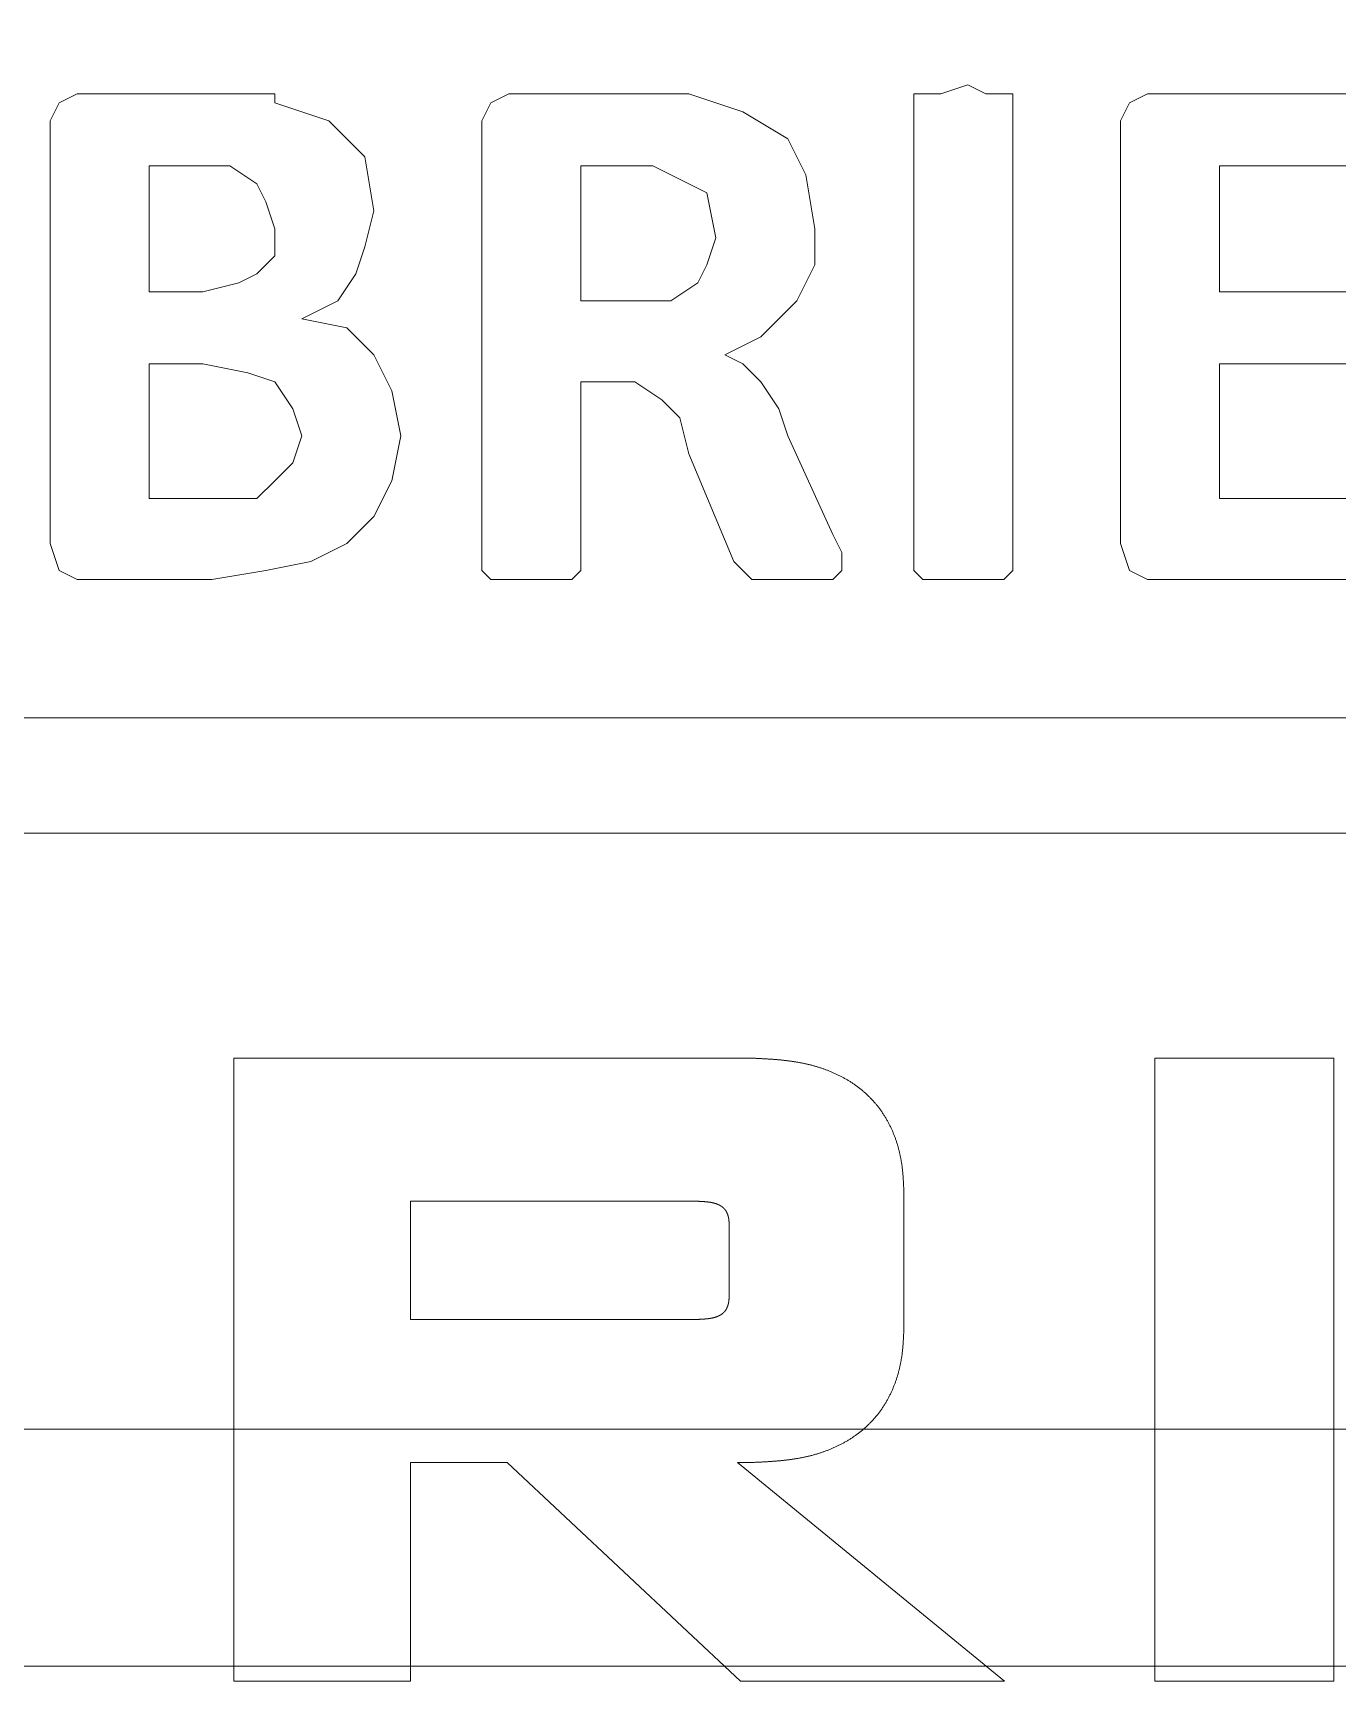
# Model space of a CAD drawing. Header units: millimetres. Extents: x 0 to 85, y -110 to 0.
# Drawn here: x 70.02 to 75.53, y -52.06 to -45.1 of the extents above; entities that cross this region are included whole.
import ezdxf

# ---------------------------------------------------------------- set-up
doc = ezdxf.new("R2010")
doc.units = ezdxf.units.MM
doc.header["$LTSCALE"] = 25.4
doc.layers.add('engraving', color=3, linetype='Continuous', lineweight=5)
doc.layers.add('helper', color=1, linetype='Continuous', lineweight=5)

msp = doc.modelspace()

# ---------------------------------------------------------------- linework, layer by layer
at = {"layer": 'engraving'}
for points in [[(44.5601, -38.3994), (44.5601, -48.4813), (83.4617, -48.4813), (83.4617, -38.3994)], [(45.0475, -38.8868), (45.0475, -47.9938), (82.9742, -47.9938), (82.9742, -38.8868)], [(75.5141, -52.0635), (75.5141, -49.432), (74.7576, -49.432), (74.7576, -52.0635)]]:
    msp.add_lwpolyline(points, close=True, dxfattribs=at)
at = {"layer": 'engraving', "lineweight": 0}
for points in [[(74.1577, -47.3344), (74.1577, -47.3724), (74.1577, -47.3724), (74.1197, -47.4104), (74.1197, -47.4104), (74.0437, -47.4104), (74.0437, -47.4104), (73.9677, -47.4104), (73.9677, -47.4104), (73.8537, -47.4104), (73.8537, -47.4104), (73.7776, -47.4104), (73.7776, -47.4104), (73.7396, -47.3724), (73.7396, -47.3724), (73.7396, -47.3344), (73.7396, -47.3344), (73.7396, -45.3963), (73.7396, -45.3583), (73.7396, -45.3583), (73.7776, -45.3583), (73.7776, -45.3583), (73.8537, -45.3583), (73.8537, -45.3583), (73.9677, -45.3203), (73.9677, -45.3203), (74.0437, -45.3583), (74.0437, -45.3583), (74.1197, -45.3583), (74.1197, -45.3583), (74.1577, -45.3583), (74.1577, -45.3583), (74.1577, -45.3963), (74.1577, -45.3963), (74.1577, -47.3344)], [(70.7374, -45.3583), (70.2054, -45.3583), (70.1294, -45.3963), (70.0914, -45.4723), (70.0914, -47.2584), (70.1294, -47.3724), (70.2054, -47.4104), (70.7754, -47.4104), (71.0034, -47.3724), (71.1934, -47.3344), (71.3455, -47.2584), (71.4595, -47.1444), (71.5355, -46.9924), (71.5735, -46.8024), (71.5355, -46.6124), (71.4595, -46.4604), (71.4595, -46.4604), (71.3455, -46.3464), (71.1554, -46.3084), (71.3075, -46.2323), (71.3835, -46.1183), (71.4215, -46.0043), (71.4595, -45.8523), (71.4215, -45.6243), (71.2694, -45.4723), (71.0414, -45.3963), (71.0414, -45.3583)], [(73.2076, -45.5483), (73.0176, -45.4343), (72.7896, -45.3583), (72.7136, -45.3583), (72.5616, -45.3583), (72.0295, -45.3583), (71.9535, -45.3963), (71.9155, -45.4723), (71.9155, -47.3344), (71.9155, -47.3724), (71.9535, -47.4104), (72.0295, -47.4104), (72.1055, -47.4104), (72.2195, -47.4104), (72.2955, -47.4104), (72.3335, -47.3724), (72.3335, -47.3344), (72.3335, -46.5744), (72.4475, -46.5744), (72.5616, -46.5744), (72.6756, -46.6504), (72.7516, -46.7264), (72.7896, -46.8784), (72.9796, -47.3344), (73.0176, -47.3724), (73.0556, -47.4104), (73.0936, -47.4104), (73.2076, -47.4104), (73.3216, -47.4104), (73.3976, -47.4104), (73.4356, -47.3724), (73.4356, -47.3344), (73.4356, -47.2964), (73.3976, -47.2204), (73.2076, -46.8024), (73.1696, -46.6884), (73.0936, -46.5744), (73.0176, -46.4984), (73.0176, -46.4984), (72.9416, -46.4604), (73.0936, -46.3844), (73.2456, -46.2323), (73.3216, -46.0803), (73.3216, -45.9283), (73.2836, -45.7003)], [(70.6994, -45.6623), (70.8514, -45.6623), (70.9654, -45.7383), (71.0034, -45.8143), (71.0414, -45.9283), (71.0414, -46.0423), (70.9654, -46.1183), (70.8894, -46.1563), (70.7374, -46.1943), (70.5094, -46.1943), (70.5094, -45.6623)], [(72.7136, -46.2323), (72.3335, -46.2323), (72.3335, -45.6623), (72.5235, -45.6623), (72.6376, -45.6623), (72.7136, -45.7003), (72.8656, -45.7763), (72.9036, -45.9663), (72.8656, -46.0803), (72.8276, -46.1563), (72.7136, -46.2323), (72.5616, -46.2323), (72.3335, -46.2323)], [(70.7374, -46.4984), (70.9274, -46.5364), (71.0414, -46.5744), (71.1174, -46.6884), (71.1554, -46.8024), (71.1174, -46.9164), (71.0414, -46.9924), (70.9654, -47.0684), (70.8134, -47.0684), (70.5094, -47.0684), (70.5094, -46.4984)]]:
    msp.add_lwpolyline(points, close=True, dxfattribs=at)
for points in [[(75.7538, -45.3583), (74.7277, -45.3583), (74.6517, -45.3963), (74.6137, -45.4723), (74.6137, -47.2584), (74.6517, -47.3724), (74.7277, -47.4104), (75.7538, -47.4104)], [(75.6398, -46.1943), (75.0317, -46.1943), (75.0317, -45.6623), (75.7538, -45.6623)], [(75.7538, -47.0684), (75.0317, -47.0684), (75.0317, -46.4984), (75.6398, -46.4984)]]:
    msp.add_lwpolyline(points, dxfattribs=at)
at = {"layer": 'engraving'}
for points in [[(70.8673, -49.432), (70.8673, -52.0635), (71.6141, -52.0635), (71.6141, -51.1401), (72.023, -51.1401), (73.0076, -52.0635), (74.1229, -52.0635), (72.9957, -51.1401), (73.0544, -51.1401), (73.0577, -51.14), (73.061, -51.1399), (73.0642, -51.1397), (73.0674, -51.1396), (73.0706, -51.1395), (73.0737, -51.1393), (73.0768, -51.1392), (73.0799, -51.139), (73.083, -51.1389), (73.0861, -51.1388), (73.0891, -51.1386), (73.0921, -51.1385), (73.0951, -51.1383), (73.0981, -51.1382), (73.1011, -51.138), (73.1041, -51.1378), (73.107, -51.1377), (73.1099, -51.1375), (73.1129, -51.1374), (73.1158, -51.1372), (73.1187, -51.137), (73.1217, -51.1368), (73.1246, -51.1366), (73.1275, -51.1365), (73.1304, -51.1363), (73.1333, -51.1361), (73.1363, -51.1359), (73.1392, -51.1357), (73.1421, -51.1355), (73.1451, -51.1352), (73.148, -51.135), (73.151, -51.1348), (73.1539, -51.1346), (73.1569, -51.1343), (73.1599, -51.1341), (73.1628, -51.1338), (73.1658, -51.1336), (73.1688, -51.1333), (73.1718, -51.133), (73.1748, -51.1327), (73.1778, -51.1325), (73.1807, -51.1322), (73.1837, -51.1319), (73.1868, -51.1315), (73.1898, -51.1312), (73.1928, -51.1309), (73.1958, -51.1306), (73.1988, -51.1302), (73.2018, -51.1299), (73.2049, -51.1295), (73.2079, -51.1291), (73.2109, -51.1287), (73.214, -51.1283), (73.217, -51.1279), (73.22, -51.1275), (73.2231, -51.1271), (73.2262, -51.1267), (73.2292, -51.1262), (73.2323, -51.1258), (73.2353, -51.1253), (73.2384, -51.1248), (73.2415, -51.1243), (73.2445, -51.1238), (73.2476, -51.1233), (73.2507, -51.1228), (73.2538, -51.1222), (73.2569, -51.1217), (73.26, -51.1211), (73.2631, -51.1205), (73.2662, -51.1199), (73.2693, -51.1193), (73.2724, -51.1187), (73.2755, -51.118), (73.2786, -51.1174), (73.2817, -51.1167), (73.2848, -51.116), (73.2879, -51.1153), (73.291, -51.1146), (73.2941, -51.1139), (73.2973, -51.1132), (73.3004, -51.1124), (73.3035, -51.1116), (73.3066, -51.1108), (73.3098, -51.11), (73.3129, -51.1092), (73.316, -51.1083), (73.3192, -51.1075), (73.3223, -51.1066), (73.3254, -51.1057), (73.3286, -51.1048), (73.3317, -51.1038), (73.3348, -51.1029), (73.3379, -51.1019), (73.3411, -51.1009), (73.3442, -51.0999), (73.3473, -51.0989), (73.3504, -51.0979), (73.3535, -51.0968), (73.3566, -51.0957), (73.3597, -51.0947), (73.3628, -51.0935), (73.3659, -51.0924), (73.369, -51.0913), (73.3721, -51.0901), (73.3752, -51.0889), (73.3783, -51.0877), (73.3814, -51.0865), (73.3844, -51.0853), (73.3875, -51.084), (73.3906, -51.0827), (73.3936, -51.0815), (73.3967, -51.0801), (73.3998, -51.0788), (73.4028, -51.0775), (73.4058, -51.0761), (73.4089, -51.0747), (73.4119, -51.0733), (73.4149, -51.0719), (73.4179, -51.0704), (73.421, -51.069), (73.424, -51.0675), (73.427, -51.066), (73.43, -51.0645), (73.4329, -51.0629), (73.4359, -51.0613), (73.4389, -51.0598), (73.4419, -51.0582), (73.4448, -51.0565), (73.4478, -51.0549), (73.4507, -51.0532), (73.4537, -51.0515), (73.4566, -51.0498), (73.4595, -51.0481), (73.4624, -51.0463), (73.4653, -51.0446), (73.4682, -51.0428), (73.4711, -51.041), (73.474, -51.0391), (73.4769, -51.0373), (73.4797, -51.0354), (73.4826, -51.0335), (73.4854, -51.0316), (73.4883, -51.0296), (73.4911, -51.0277), (73.4939, -51.0257), (73.4967, -51.0237), (73.4995, -51.0216), (73.5023, -51.0196), (73.505, -51.0175), (73.5078, -51.0154), (73.5105, -51.0133), (73.5133, -51.0111), (73.516, -51.0089), (73.5187, -51.0067), (73.5214, -51.0045), (73.5241, -51.0023), (73.5267, -51), (73.5294, -50.9977), (73.532, -50.9954), (73.5346, -50.9931), (73.5372, -50.9907), (73.5398, -50.9884), (73.5424, -50.986), (73.5449, -50.9836), (73.5475, -50.9812), (73.55, -50.9787), (73.5525, -50.9762), (73.5549, -50.9738), (73.5574, -50.9712), (73.5598, -50.9687), (73.5622, -50.9662), (73.5646, -50.9636), (73.567, -50.961), (73.5693, -50.9584), (73.5717, -50.9558), (73.574, -50.9532), (73.5763, -50.9505), (73.5786, -50.9478), (73.5808, -50.9451), (73.5831, -50.9424), (73.5853, -50.9397), (73.5875, -50.9369), (73.5896, -50.9342), (73.5918, -50.9314), (73.5939, -50.9286), (73.596, -50.9258), (73.5981, -50.9229), (73.6002, -50.9201), (73.6022, -50.9172), (73.6043, -50.9143), (73.6063, -50.9114), (73.6082, -50.9085), (73.6102, -50.9056), (73.6121, -50.9026), (73.614, -50.8997), (73.6159, -50.8967), (73.6177, -50.8938), (73.6195, -50.8908), (73.6213, -50.8878), (73.6231, -50.8848), (73.6248, -50.8818), (73.6265, -50.8788), (73.6282, -50.8758), (73.6299, -50.8727), (73.6316, -50.8697), (73.6332, -50.8666), (73.6348, -50.8636), (73.6364, -50.8605), (73.6379, -50.8575), (73.6394, -50.8544), (73.6409, -50.8513), (73.6424, -50.8482), (73.6439, -50.8451), (73.6453, -50.842), (73.6467, -50.8389), (73.6481, -50.8358), (73.6495, -50.8327), (73.6508, -50.8296), (73.6522, -50.8264), (73.6535, -50.8233), (73.6548, -50.8202), (73.656, -50.817), (73.6573, -50.8139), (73.6585, -50.8107), (73.6597, -50.8076), (73.6608, -50.8044), (73.662, -50.8013), (73.6631, -50.7981), (73.6642, -50.7949), (73.6653, -50.7917), (73.6664, -50.7885), (73.6675, -50.7853), (73.6685, -50.7822), (73.6695, -50.7789), (73.6705, -50.7757), (73.6715, -50.7725), (73.6724, -50.7693), (73.6734, -50.7661), (73.6743, -50.7629), (73.6752, -50.7596), (73.676, -50.7564), (73.6769, -50.7532), (73.6777, -50.7499), (73.6785, -50.7467), (73.6793, -50.7435), (73.6801, -50.7402), (73.6809, -50.737), (73.6816, -50.7337), (73.6823, -50.7304), (73.683, -50.7272), (73.6837, -50.7239), (73.6843, -50.7206), (73.685, -50.7174), (73.6856, -50.7141), (73.6862, -50.7108), (73.6868, -50.7076), (73.6873, -50.7043), (73.6879, -50.701), (73.6884, -50.6977), (73.6889, -50.6945), (73.6894, -50.6912), (73.6898, -50.6879), (73.6903, -50.6847), (73.6907, -50.6815), (73.6911, -50.6783), (73.6915, -50.6751), (73.6919, -50.6719), (73.6922, -50.6687), (73.6925, -50.6655), (73.6929, -50.6623), (73.6932, -50.6592), (73.6935, -50.6561), (73.6937, -50.6529), (73.694, -50.6498), (73.6943, -50.6467), (73.6945, -50.6437), (73.6947, -50.6406), (73.695, -50.6375), (73.6952, -50.6345), (73.6954, -50.6314), (73.6956, -50.6284), (73.6957, -50.6254), (73.6959, -50.6224), (73.6961, -50.6193), (73.6963, -50.6163), (73.6964, -50.6133), (73.6966, -50.6103), (73.6967, -50.6072), (73.6968, -50.6042), (73.697, -50.6011), (73.6971, -50.598), (73.6972, -50.5949), (73.6974, -50.5918), (73.6975, -50.5887), (73.6976, -50.5855), (73.6977, -50.5823), (73.6978, -50.5791), (73.6979, -50.5759), (73.6981, -50.5726), (73.6981, -49.9996), (73.6979, -49.9964), (73.6978, -49.9931), (73.6977, -49.9899), (73.6976, -49.9867), (73.6975, -49.9836), (73.6974, -49.9805), (73.6972, -49.9773), (73.6971, -49.9742), (73.697, -49.9712), (73.6968, -49.9681), (73.6967, -49.9651), (73.6966, -49.962), (73.6964, -49.959), (73.6963, -49.956), (73.6961, -49.9529), (73.6959, -49.9499), (73.6957, -49.9469), (73.6956, -49.9439), (73.6954, -49.9408), (73.6952, -49.9378), (73.695, -49.9347), (73.6947, -49.9317), (73.6945, -49.9286), (73.6943, -49.9255), (73.694, -49.9224), (73.6937, -49.9193), (73.6935, -49.9162), (73.6932, -49.9131), (73.6929, -49.9099), (73.6925, -49.9068), (73.6922, -49.9036), (73.6919, -49.9004), (73.6915, -49.8972), (73.6911, -49.894), (73.6907, -49.8908), (73.6903, -49.8876), (73.6898, -49.8843), (73.6894, -49.8811), (73.6889, -49.8778), (73.6884, -49.8745), (73.6879, -49.8713), (73.6873, -49.868), (73.6868, -49.8647), (73.6862, -49.8614), (73.6856, -49.8582), (73.685, -49.8549), (73.6843, -49.8516), (73.6837, -49.8484), (73.683, -49.8451), (73.6823, -49.8418), (73.6816, -49.8386), (73.6809, -49.8353), (73.6801, -49.8321), (73.6793, -49.8288), (73.6785, -49.8256), (73.6777, -49.8223), (73.6769, -49.8191), (73.676, -49.8159), (73.6752, -49.8126), (73.6743, -49.8094), (73.6734, -49.8062), (73.6724, -49.803), (73.6715, -49.7997), (73.6705, -49.7965), (73.6695, -49.7933), (73.6685, -49.7901), (73.6675, -49.7869), (73.6664, -49.7837), (73.6653, -49.7805), (73.6642, -49.7774), (73.6631, -49.7742), (73.662, -49.771), (73.6608, -49.7678), (73.6597, -49.7647), (73.6585, -49.7615), (73.6573, -49.7584), (73.656, -49.7552), (73.6548, -49.7521), (73.6535, -49.749), (73.6522, -49.7458), (73.6508, -49.7427), (73.6495, -49.7396), (73.6481, -49.7365), (73.6467, -49.7333), (73.6453, -49.7302), (73.6439, -49.7271), (73.6424, -49.724), (73.6409, -49.721), (73.6394, -49.7179), (73.6379, -49.7148), (73.6364, -49.7117), (73.6348, -49.7087), (73.6332, -49.7056), (73.6316, -49.7026), (73.6299, -49.6995), (73.6282, -49.6965), (73.6265, -49.6935), (73.6248, -49.6905), (73.6231, -49.6875), (73.6213, -49.6845), (73.6195, -49.6815), (73.6177, -49.6785), (73.6159, -49.6755), (73.614, -49.6726), (73.6121, -49.6696), (73.6102, -49.6667), (73.6082, -49.6638), (73.6063, -49.6609), (73.6043, -49.658), (73.6022, -49.6551), (73.6002, -49.6522), (73.5981, -49.6493), (73.596, -49.6465), (73.5939, -49.6437), (73.5918, -49.6409), (73.5896, -49.6381), (73.5875, -49.6353), (73.5853, -49.6326), (73.5831, -49.6298), (73.5808, -49.6271), (73.5786, -49.6244), (73.5763, -49.6218), (73.574, -49.6191), (73.5717, -49.6165), (73.5693, -49.6138), (73.567, -49.6112), (73.5646, -49.6087), (73.5622, -49.6061), (73.5598, -49.6035), (73.5574, -49.601), (73.5549, -49.5985), (73.5525, -49.596), (73.55, -49.5936), (73.5475, -49.5911), (73.5449, -49.5887), (73.5424, -49.5863), (73.5398, -49.5839), (73.5372, -49.5815), (73.5346, -49.5792), (73.532, -49.5768), (73.5294, -49.5745), (73.5267, -49.5722), (73.5241, -49.57), (73.5214, -49.5677), (73.5187, -49.5655), (73.516, -49.5633), (73.5133, -49.5612), (73.5105, -49.559), (73.5078, -49.5569), (73.505, -49.5548), (73.5023, -49.5527), (73.4995, -49.5506), (73.4967, -49.5486), (73.4939, -49.5466), (73.4911, -49.5446), (73.4883, -49.5426), (73.4854, -49.5407), (73.4826, -49.5388), (73.4797, -49.5369), (73.4769, -49.535), (73.474, -49.5331), (73.4711, -49.5313), (73.4682, -49.5295), (73.4653, -49.5277), (73.4624, -49.5259), (73.4595, -49.5242), (73.4566, -49.5224), (73.4537, -49.5207), (73.4507, -49.519), (73.4478, -49.5174), (73.4448, -49.5157), (73.4419, -49.5141), (73.4389, -49.5125), (73.4359, -49.5109), (73.4329, -49.5094), (73.43, -49.5078), (73.427, -49.5063), (73.424, -49.5048), (73.421, -49.5033), (73.4179, -49.5018), (73.4149, -49.5004), (73.4119, -49.499), (73.4089, -49.4976), (73.4058, -49.4962), (73.4028, -49.4948), (73.3998, -49.4935), (73.3967, -49.4921), (73.3936, -49.4908), (73.3906, -49.4895), (73.3875, -49.4882), (73.3844, -49.487), (73.3814, -49.4858), (73.3783, -49.4845), (73.3752, -49.4833), (73.3721, -49.4822), (73.369, -49.481), (73.3659, -49.4798), (73.3628, -49.4787), (73.3597, -49.4776), (73.3566, -49.4765), (73.3535, -49.4754), (73.3504, -49.4744), (73.3473, -49.4734), (73.3442, -49.4723), (73.3411, -49.4713), (73.3379, -49.4703), (73.3348, -49.4694), (73.3317, -49.4684), (73.3286, -49.4675), (73.3254, -49.4666), (73.3223, -49.4657), (73.3192, -49.4648), (73.316, -49.4639), (73.3129, -49.4631), (73.3098, -49.4623), (73.3066, -49.4614), (73.3035, -49.4607), (73.3004, -49.4599), (73.2973, -49.4591), (73.2941, -49.4584), (73.291, -49.4576), (73.2879, -49.4569), (73.2848, -49.4562), (73.2817, -49.4555), (73.2786, -49.4549), (73.2755, -49.4542), (73.2724, -49.4536), (73.2693, -49.453), (73.2662, -49.4523), (73.2631, -49.4518), (73.26, -49.4512), (73.2569, -49.4506), (73.2538, -49.45), (73.2507, -49.4495), (73.2476, -49.449), (73.2445, -49.4485), (73.2415, -49.4479), (73.2384, -49.4475), (73.2353, -49.447), (73.2323, -49.4465), (73.2292, -49.446), (73.2262, -49.4456), (73.2231, -49.4452), (73.22, -49.4447), (73.217, -49.4443), (73.214, -49.4439), (73.2109, -49.4435), (73.2079, -49.4431), (73.2049, -49.4428), (73.2018, -49.4424), (73.1988, -49.4421), (73.1958, -49.4417), (73.1928, -49.4414), (73.1898, -49.441), (73.1868, -49.4407), (73.1837, -49.4404), (73.1807, -49.4401), (73.1778, -49.4398), (73.1748, -49.4395), (73.1718, -49.4392), (73.1688, -49.439), (73.1658, -49.4387), (73.1628, -49.4384), (73.1599, -49.4382), (73.1569, -49.438), (73.1539, -49.4377), (73.151, -49.4375), (73.148, -49.4373), (73.1451, -49.437), (73.1421, -49.4368), (73.1392, -49.4366), (73.1363, -49.4364), (73.1333, -49.4362), (73.1304, -49.436), (73.1275, -49.4358), (73.1246, -49.4356), (73.1217, -49.4354), (73.1187, -49.4353), (73.1158, -49.4351), (73.1129, -49.4349), (73.1099, -49.4347), (73.107, -49.4346), (73.1041, -49.4344), (73.1011, -49.4343), (73.0981, -49.4341), (73.0951, -49.4339), (73.0921, -49.4338), (73.0891, -49.4336), (73.0861, -49.4335), (73.083, -49.4333), (73.0799, -49.4332), (73.0768, -49.433), (73.0737, -49.4329), (73.0706, -49.4327), (73.0674, -49.4326), (73.0642, -49.4325), (73.061, -49.4323), (73.0577, -49.4322), (73.0544, -49.432), (70.8673, -49.432)], [(71.6141, -50.0368), (71.6141, -50.5355), (72.8327, -50.5355), (72.8316, -50.5355), (72.8311, -50.5355), (72.8313, -50.5355), (72.8319, -50.5354), (72.8327, -50.5354), (72.8336, -50.5354), (72.8344, -50.5353), (72.8353, -50.5353), (72.8362, -50.5352), (72.837, -50.5352), (72.8379, -50.5351), (72.8388, -50.5351), (72.8396, -50.5351), (72.8405, -50.535), (72.8413, -50.535), (72.8422, -50.5349), (72.843, -50.5349), (72.8439, -50.5348), (72.8447, -50.5348), (72.8455, -50.5347), (72.8464, -50.5347), (72.8472, -50.5346), (72.848, -50.5346), (72.8489, -50.5345), (72.8497, -50.5345), (72.8505, -50.5344), (72.8513, -50.5344), (72.8521, -50.5343), (72.8529, -50.5343), (72.8537, -50.5342), (72.8545, -50.5342), (72.8553, -50.5341), (72.8561, -50.534), (72.8569, -50.534), (72.8577, -50.5339), (72.8585, -50.5339), (72.8593, -50.5338), (72.86, -50.5337), (72.8608, -50.5337), (72.8616, -50.5336), (72.8623, -50.5335), (72.8631, -50.5335), (72.8639, -50.5334), (72.8646, -50.5333), (72.8654, -50.5332), (72.8661, -50.5332), (72.8669, -50.5331), (72.8676, -50.533), (72.8683, -50.5329), (72.8691, -50.5328), (72.8698, -50.5328), (72.8705, -50.5327), (72.8713, -50.5326), (72.872, -50.5325), (72.8727, -50.5324), (72.8734, -50.5323), (72.8741, -50.5322), (72.8748, -50.5321), (72.8755, -50.5321), (72.8762, -50.532), (72.8769, -50.5319), (72.8776, -50.5318), (72.8783, -50.5317), (72.879, -50.5316), (72.8797, -50.5315), (72.8803, -50.5313), (72.881, -50.5312), (72.8817, -50.5311), (72.8823, -50.531), (72.883, -50.5309), (72.8837, -50.5308), (72.8843, -50.5307), (72.885, -50.5306), (72.8856, -50.5304), (72.8862, -50.5303), (72.8869, -50.5302), (72.8875, -50.5301), (72.8882, -50.5299), (72.8888, -50.5298), (72.8894, -50.5297), (72.89, -50.5295), (72.8906, -50.5294), (72.8913, -50.5293), (72.8919, -50.5291), (72.8925, -50.529), (72.8931, -50.5288), (72.8937, -50.5287), (72.8943, -50.5285), (72.8949, -50.5284), (72.8955, -50.5282), (72.896, -50.5281), (72.8966, -50.5279), (72.8972, -50.5278), (72.8978, -50.5276), (72.8984, -50.5275), (72.8989, -50.5273), (72.8995, -50.5271), (72.9001, -50.527), (72.9006, -50.5268), (72.9012, -50.5266), (72.9018, -50.5264), (72.9023, -50.5263), (72.9029, -50.5261), (72.9034, -50.5259), (72.904, -50.5257), (72.9045, -50.5255), (72.9051, -50.5253), (72.9056, -50.5251), (72.9062, -50.5249), (72.9067, -50.5248), (72.9073, -50.5246), (72.9078, -50.5243), (72.9084, -50.5241), (72.9089, -50.5239), (72.9094, -50.5237), (72.91, -50.5235), (72.9105, -50.5233), (72.911, -50.5231), (72.9115, -50.5229), (72.9121, -50.5226), (72.9126, -50.5224), (72.9131, -50.5222), (72.9136, -50.522), (72.9141, -50.5217), (72.9146, -50.5215), (72.9151, -50.5213), (72.9156, -50.521), (72.9161, -50.5208), (72.9166, -50.5206), (72.9171, -50.5203), (72.9176, -50.5201), (72.9181, -50.5198), (72.9186, -50.5196), (72.9191, -50.5193), (72.9195, -50.5191), (72.92, -50.5188), (72.9205, -50.5186), (72.9209, -50.5183), (72.9214, -50.5181), (72.9219, -50.5178), (72.9223, -50.5176), (72.9228, -50.5173), (72.9232, -50.517), (72.9237, -50.5168), (72.9241, -50.5165), (72.9246, -50.5162), (72.925, -50.5159), (72.9254, -50.5157), (72.9259, -50.5154), (72.9263, -50.5151), (72.9267, -50.5149), (72.9271, -50.5146), (72.9276, -50.5143), (72.928, -50.514), (72.9284, -50.5137), (72.9288, -50.5135), (72.9292, -50.5132), (72.9296, -50.5129), (72.93, -50.5126), (72.9303, -50.5123), (72.9307, -50.512), (72.9311, -50.5117), (72.9315, -50.5114), (72.9318, -50.5112), (72.9322, -50.5109), (72.9326, -50.5106), (72.9329, -50.5103), (72.9333, -50.51), (72.9336, -50.5097), (72.934, -50.5094), (72.9343, -50.5091), (72.9347, -50.5088), (72.935, -50.5085), (72.9354, -50.5082), (72.9357, -50.5079), (72.936, -50.5076), (72.9364, -50.5072), (72.9367, -50.5069), (72.937, -50.5066), (72.9373, -50.5063), (72.9377, -50.506), (72.938, -50.5056), (72.9383, -50.5053), (72.9386, -50.505), (72.9389, -50.5047), (72.9392, -50.5043), (72.9395, -50.504), (72.9398, -50.5037), (72.9401, -50.5033), (72.9404, -50.503), (72.9407, -50.5026), (72.941, -50.5023), (72.9413, -50.502), (72.9416, -50.5016), (72.9419, -50.5013), (72.9422, -50.5009), (72.9425, -50.5006), (72.9427, -50.5002), (72.943, -50.4999), (72.9433, -50.4995), (72.9435, -50.4991), (72.9438, -50.4988), (72.9441, -50.4984), (72.9443, -50.4981), (72.9446, -50.4977), (72.9448, -50.4973), (72.9451, -50.497), (72.9453, -50.4966), (72.9456, -50.4962), (72.9458, -50.4958), (72.9461, -50.4955), (72.9463, -50.4951), (72.9465, -50.4947), (72.9468, -50.4943), (72.947, -50.4939), (72.9473, -50.4935), (72.9475, -50.4931), (72.9477, -50.4927), (72.948, -50.4923), (72.9482, -50.4918), (72.9484, -50.4914), (72.9487, -50.491), (72.9489, -50.4906), (72.9491, -50.4901), (72.9493, -50.4897), (72.9496, -50.4892), (72.9498, -50.4888), (72.95, -50.4883), (72.9502, -50.4879), (72.9504, -50.4874), (72.9506, -50.487), (72.9509, -50.4865), (72.9511, -50.486), (72.9513, -50.4856), (72.9515, -50.4851), (72.9517, -50.4846), (72.9519, -50.4841), (72.9521, -50.4836), (72.9523, -50.4831), (72.9525, -50.4827), (72.9527, -50.4822), (72.9529, -50.4817), (72.9531, -50.4812), (72.9533, -50.4807), (72.9534, -50.4802), (72.9536, -50.4797), (72.9538, -50.4791), (72.954, -50.4786), (72.9542, -50.4781), (72.9543, -50.4776), (72.9545, -50.4771), (72.9547, -50.4766), (72.9548, -50.4761), (72.955, -50.4755), (72.9551, -50.475), (72.9553, -50.4745), (72.9554, -50.474), (72.9556, -50.4734), (72.9557, -50.4729), (72.9559, -50.4724), (72.956, -50.4718), (72.9562, -50.4713), (72.9563, -50.4708), (72.9564, -50.4702), (72.9566, -50.4697), (72.9567, -50.4692), (72.9568, -50.4686), (72.9569, -50.4681), (72.9571, -50.4675), (72.9572, -50.467), (72.9573, -50.4665), (72.9574, -50.4659), (72.9575, -50.4654), (72.9576, -50.4648), (72.9577, -50.4643), (72.9578, -50.4637), (72.9579, -50.4632), (72.958, -50.4626), (72.9581, -50.4621), (72.9582, -50.4615), (72.9583, -50.4609), (72.9583, -50.4604), (72.9584, -50.4598), (72.9585, -50.4592), (72.9586, -50.4586), (72.9587, -50.458), (72.9587, -50.4574), (72.9588, -50.4568), (72.9589, -50.4562), (72.9589, -50.4556), (72.959, -50.4549), (72.9591, -50.4543), (72.9591, -50.4536), (72.9592, -50.453), (72.9593, -50.4523), (72.9593, -50.4516), (72.9594, -50.4509), (72.9594, -50.4502), (72.9595, -50.4495), (72.9595, -50.4488), (72.9596, -50.4481), (72.9596, -50.4474), (72.9597, -50.4466), (72.9597, -50.4459), (72.9598, -50.4451), (72.9598, -50.4444), (72.9599, -50.4436), (72.9599, -50.4429), (72.9599, -50.4421), (72.96, -50.4414), (72.96, -50.4407), (72.9601, -50.44), (72.9601, -50.4393), (72.9601, -50.4386), (72.9602, -50.4379), (72.9602, -50.4373), (72.9602, -50.4367), (72.9602, -50.4362), (72.9603, -50.4356), (72.9603, -50.4352), (72.9603, -50.4347), (72.9604, -50.4343), (72.9604, -50.434), (72.9604, -50.1384), (72.9604, -50.1381), (72.9603, -50.1377), (72.9603, -50.1372), (72.9603, -50.1367), (72.9602, -50.1362), (72.9602, -50.1357), (72.9602, -50.1351), (72.9602, -50.1344), (72.9601, -50.1338), (72.9601, -50.1331), (72.9601, -50.1324), (72.96, -50.1317), (72.96, -50.131), (72.9599, -50.1302), (72.9599, -50.1295), (72.9599, -50.1287), (72.9598, -50.128), (72.9598, -50.1272), (72.9597, -50.1265), (72.9597, -50.1257), (72.9596, -50.125), (72.9596, -50.1243), (72.9595, -50.1236), (72.9595, -50.1228), (72.9594, -50.1221), (72.9594, -50.1215), (72.9593, -50.1208), (72.9593, -50.1201), (72.9592, -50.1194), (72.9591, -50.1188), (72.9591, -50.1181), (72.959, -50.1175), (72.9589, -50.1168), (72.9589, -50.1162), (72.9588, -50.1156), (72.9587, -50.1149), (72.9587, -50.1143), (72.9586, -50.1137), (72.9585, -50.1132), (72.9584, -50.1126), (72.9583, -50.112), (72.9583, -50.1114), (72.9582, -50.1109), (72.9581, -50.1103), (72.958, -50.1098), (72.9579, -50.1092), (72.9578, -50.1087), (72.9577, -50.1081), (72.9576, -50.1076), (72.9575, -50.107), (72.9574, -50.1065), (72.9573, -50.1059), (72.9572, -50.1054), (72.9571, -50.1048), (72.9569, -50.1043), (72.9568, -50.1038), (72.9567, -50.1032), (72.9566, -50.1027), (72.9564, -50.1021), (72.9563, -50.1016), (72.9562, -50.1011), (72.956, -50.1005), (72.9559, -50.1), (72.9557, -50.0995), (72.9556, -50.0989), (72.9554, -50.0984), (72.9553, -50.0979), (72.9551, -50.0974), (72.955, -50.0968), (72.9548, -50.0963), (72.9547, -50.0958), (72.9545, -50.0953), (72.9543, -50.0948), (72.9542, -50.0943), (72.954, -50.0937), (72.9538, -50.0932), (72.9536, -50.0927), (72.9534, -50.0922), (72.9533, -50.0917), (72.9531, -50.0912), (72.9529, -50.0907), (72.9527, -50.0902), (72.9525, -50.0897), (72.9523, -50.0892), (72.9521, -50.0887), (72.9519, -50.0883), (72.9517, -50.0878), (72.9515, -50.0873), (72.9513, -50.0868), (72.9511, -50.0863), (72.9509, -50.0859), (72.9506, -50.0854), (72.9504, -50.0849), (72.9502, -50.0845), (72.95, -50.084), (72.9498, -50.0836), (72.9496, -50.0831), (72.9493, -50.0827), (72.9491, -50.0823), (72.9489, -50.0818), (72.9487, -50.0814), (72.9484, -50.081), (72.9482, -50.0805), (72.948, -50.0801), (72.9477, -50.0797), (72.9475, -50.0793), (72.9473, -50.0789), (72.947, -50.0785), (72.9468, -50.0781), (72.9465, -50.0777), (72.9463, -50.0773), (72.9461, -50.0769), (72.9458, -50.0765), (72.9456, -50.0761), (72.9453, -50.0758), (72.9451, -50.0754), (72.9448, -50.075), (72.9446, -50.0747), (72.9443, -50.0743), (72.9441, -50.0739), (72.9438, -50.0736), (72.9435, -50.0732), (72.9433, -50.0729), (72.943, -50.0725), (72.9427, -50.0722), (72.9425, -50.0718), (72.9422, -50.0715), (72.9419, -50.0711), (72.9416, -50.0708), (72.9413, -50.0704), (72.941, -50.0701), (72.9407, -50.0697), (72.9404, -50.0694), (72.9401, -50.0691), (72.9398, -50.0687), (72.9395, -50.0684), (72.9392, -50.068), (72.9389, -50.0677), (72.9386, -50.0674), (72.9383, -50.0671), (72.938, -50.0667), (72.9377, -50.0664), (72.9373, -50.0661), (72.937, -50.0658), (72.9367, -50.0654), (72.9364, -50.0651), (72.936, -50.0648), (72.9357, -50.0645), (72.9354, -50.0642), (72.935, -50.0639), (72.9347, -50.0636), (72.9343, -50.0633), (72.934, -50.063), (72.9336, -50.0627), (72.9333, -50.0624), (72.9329, -50.0621), (72.9326, -50.0618), (72.9322, -50.0615), (72.9318, -50.0612), (72.9315, -50.0609), (72.9311, -50.0606), (72.9307, -50.0604), (72.9303, -50.0601), (72.93, -50.0598), (72.9296, -50.0595), (72.9292, -50.0592), (72.9288, -50.0589), (72.9284, -50.0586), (72.928, -50.0584), (72.9276, -50.0581), (72.9271, -50.0578), (72.9267, -50.0575), (72.9263, -50.0572), (72.9259, -50.057), (72.9254, -50.0567), (72.925, -50.0564), (72.9246, -50.0562), (72.9241, -50.0559), (72.9237, -50.0556), (72.9232, -50.0554), (72.9228, -50.0551), (72.9223, -50.0548), (72.9219, -50.0546), (72.9214, -50.0543), (72.9209, -50.054), (72.9205, -50.0538), (72.92, -50.0535), (72.9195, -50.0533), (72.9191, -50.053), (72.9186, -50.0528), (72.9181, -50.0525), (72.9176, -50.0523), (72.9171, -50.052), (72.9166, -50.0518), (72.9161, -50.0516), (72.9156, -50.0513), (72.9151, -50.0511), (72.9146, -50.0509), (72.9141, -50.0506), (72.9136, -50.0504), (72.9131, -50.0502), (72.9126, -50.05), (72.9121, -50.0497), (72.9115, -50.0495), (72.911, -50.0493), (72.9105, -50.0491), (72.91, -50.0489), (72.9094, -50.0486), (72.9089, -50.0484), (72.9084, -50.0482), (72.9078, -50.048), (72.9073, -50.0478), (72.9067, -50.0476), (72.9062, -50.0474), (72.9056, -50.0472), (72.9051, -50.047), (72.9045, -50.0468), (72.904, -50.0467), (72.9034, -50.0465), (72.9029, -50.0463), (72.9023, -50.0461), (72.9018, -50.0459), (72.9012, -50.0458), (72.9006, -50.0456), (72.9001, -50.0454), (72.8995, -50.0452), (72.8989, -50.0451), (72.8984, -50.0449), (72.8978, -50.0448), (72.8972, -50.0446), (72.8966, -50.0444), (72.896, -50.0443), (72.8955, -50.0441), (72.8949, -50.044), (72.8943, -50.0438), (72.8937, -50.0437), (72.8931, -50.0435), (72.8925, -50.0434), (72.8919, -50.0433), (72.8913, -50.0431), (72.8906, -50.043), (72.89, -50.0428), (72.8894, -50.0427), (72.8888, -50.0426), (72.8882, -50.0424), (72.8875, -50.0423), (72.8869, -50.0422), (72.8862, -50.0421), (72.8856, -50.0419), (72.885, -50.0418), (72.8843, -50.0417), (72.8837, -50.0416), (72.883, -50.0415), (72.8823, -50.0414), (72.8817, -50.0412), (72.881, -50.0411), (72.8803, -50.041), (72.8797, -50.0409), (72.879, -50.0408), (72.8783, -50.0407), (72.8776, -50.0406), (72.8769, -50.0405), (72.8762, -50.0404), (72.8755, -50.0403), (72.8748, -50.0402), (72.8741, -50.0401), (72.8734, -50.04), (72.8727, -50.04), (72.872, -50.0399), (72.8713, -50.0398), (72.8705, -50.0397), (72.8698, -50.0396), (72.8691, -50.0395), (72.8683, -50.0394), (72.8676, -50.0394), (72.8669, -50.0393), (72.8661, -50.0392), (72.8654, -50.0391), (72.8646, -50.0391), (72.8639, -50.039), (72.8631, -50.0389), (72.8623, -50.0389), (72.8616, -50.0388), (72.8608, -50.0387), (72.86, -50.0387), (72.8593, -50.0386), (72.8585, -50.0385), (72.8577, -50.0385), (72.8569, -50.0384), (72.8561, -50.0383), (72.8553, -50.0383), (72.8545, -50.0382), (72.8537, -50.0382), (72.8529, -50.0381), (72.8521, -50.0381), (72.8513, -50.038), (72.8505, -50.0379), (72.8497, -50.0379), (72.8489, -50.0378), (72.8481, -50.0378), (72.8472, -50.0377), (72.8464, -50.0377), (72.8456, -50.0376), (72.8448, -50.0376), (72.844, -50.0375), (72.8432, -50.0375), (72.8424, -50.0374), (72.8416, -50.0374), (72.8408, -50.0373), (72.84, -50.0373), (72.8392, -50.0373), (72.8384, -50.0372), (72.8376, -50.0372), (72.8368, -50.0371), (72.8361, -50.0371), (72.8353, -50.037), (72.8345, -50.037), (72.8338, -50.0369), (72.8328, -50.0369), (72.8316, -50.0368), (72.828, -50.0368), (72.828, -50.0368), (72.828, -50.0368), (71.6141, -50.0368)]]:
    msp.add_lwpolyline(points, dxfattribs=at)
at = {"layer": 'helper'}
for points in [[(2, -2), (2, -52), (83, -52), (83, -2)], [(3, -3), (3, -51), (82, -51), (82, -3)]]:
    msp.add_lwpolyline(points, close=True, dxfattribs=at)

doc.saveas('drawing.dxf')
